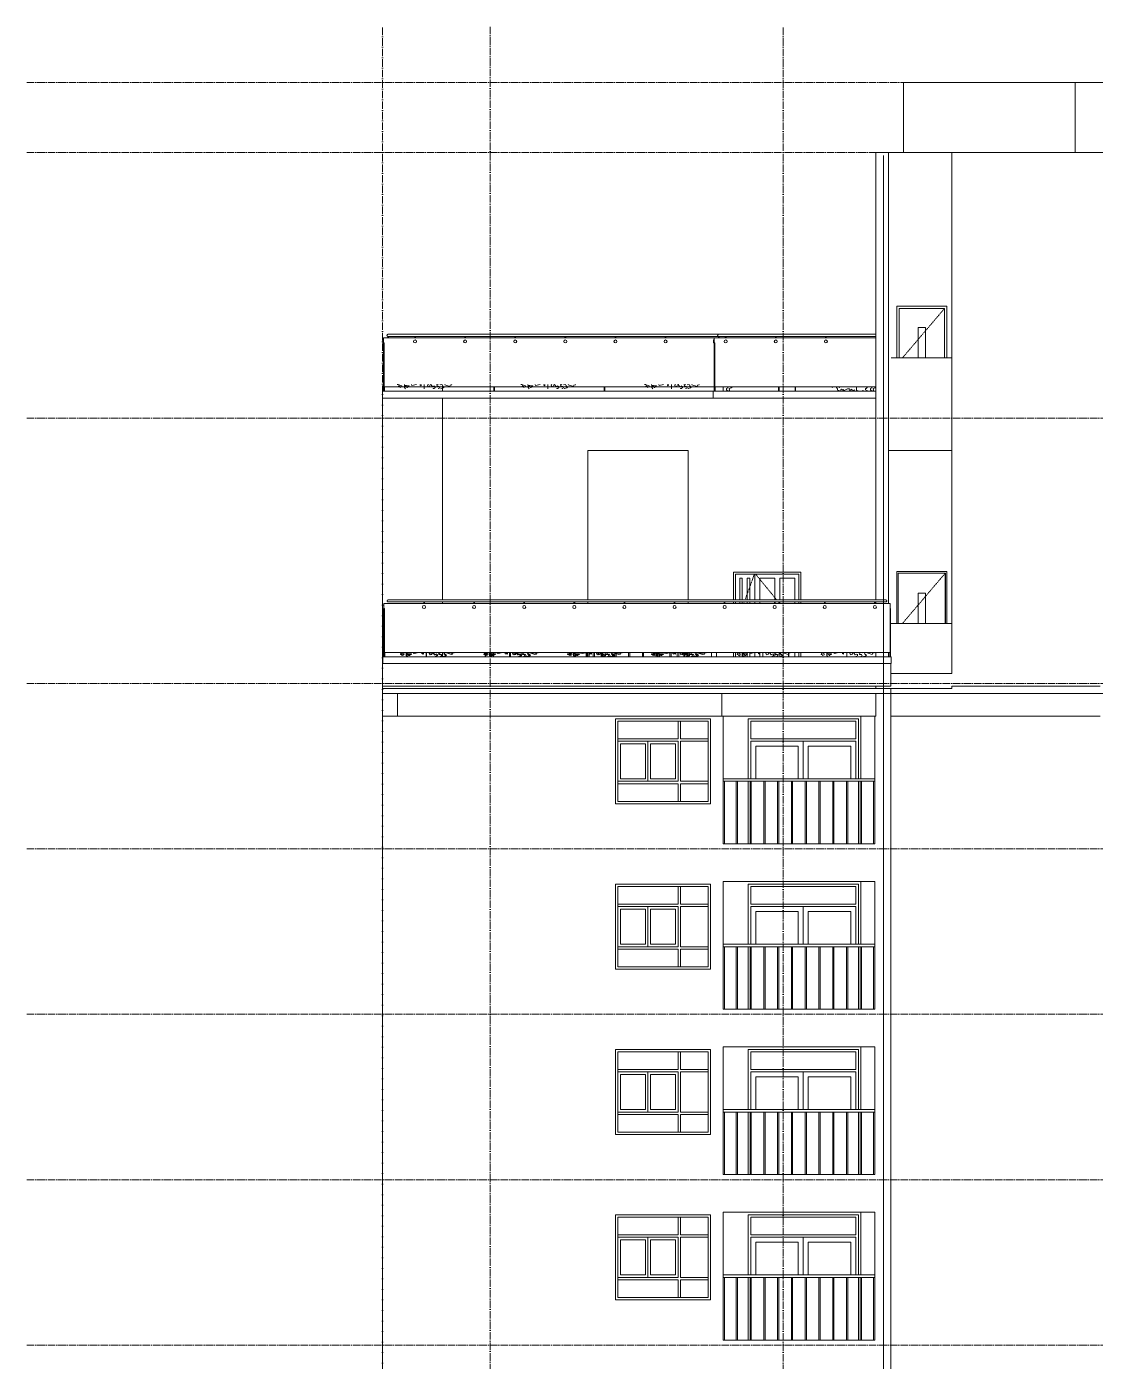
# Model space of a CAD drawing. Header units: millimetres. Extents: x -15601 to 112004, y -15912 to 94410.
# Drawn here: x -15601 to 5729, y 67775 to 94410 of the extents above; entities that cross this region are included whole.
import ezdxf

# ---------------------------------------------------------------- set-up
doc = ezdxf.new("R2010")
doc.units = ezdxf.units.MM
doc.linetypes.add('Dash 1_16_', pattern=[3.175, 1.5875, -1.5875])
doc.linetypes.add('Grid Line', pattern=[4.2, 3, -0.6, 0, -0.6])
for name, color, linetype, lineweight in [('A-DOOR', 31, 'Continuous', 5), ('CUA', 31, 'Continuous', 9), ('G-IMPT', 8, 'Continuous', 5), ('L-SITE', 91, 'Continuous', 5), ('NET CATConcrete', 3, 'Continuous', 5), ('NET THAY 1', 41, 'Continuous', 5), ('NET THAY 2', 55, 'Continuous', 5), ('NET-THAY', 2, 'Continuous', 9), ('TRUC', 225, 'Continuous', 5)]:
    doc.layers.add(name, color=color, linetype=linetype, lineweight=lineweight)

# ---------------------------------------------------------------- blocks, each defined once
blk = doc.blocks.new('CUA VAO CAN HO_0001 - Type 1-1424866-B-B')
at = {"layer": 'A-DOOR'}
for p, q in [((-1369, 82971), (-1369, 83405)), ((-1369, 83405), (-1319, 83405)), ((-1319, 83405), (-1319, 82971)), ((-1219, 82971), (-1219, 83405)), ((-1219, 83405), (-1169, 83405)), ((-1169, 83405), (-1169, 82971)), ((-1069, 82971), (-1069, 83486)), ((-1068, 82971), (-1068, 83486)), ((-968, 82971), (-968, 83405)), ((-968, 83405), (-668, 83405)), ((-668, 83405), (-668, 82971)), ((-568, 82971), (-568, 83405)), ((-568, 83405), (-268, 83405)), ((-268, 83405), (-268, 82971)), ((-1369, 82900), (-1369, 82929)), ((-1319, 82929), (-1319, 82900)), ((-1219, 82900), (-1219, 82929)), ((-1169, 82929), (-1169, 82900)), ((-1069, 82900), (-1069, 82929)), ((-1068, 82900), (-1068, 82929)), ((-968, 82900), (-968, 82929)), ((-568, 82900), (-568, 82929)), ((-268, 82929), (-268, 82900)), ((-1369, 81835), (-1369, 81920)), ((-1319, 81920), (-1319, 81835)), ((-1219, 81835), (-1219, 81920)), ((-1169, 81920), (-1169, 81835)), ((-1069, 81835), (-1069, 81920)), ((-1068, 81835), (-1068, 81920)), ((-968, 81835), (-968, 81920)), ((-668, 81920), (-668, 81835)), ((-568, 81835), (-568, 81920)), ((-268, 81920), (-268, 81835))]:
    blk.add_line(p, q, dxfattribs=at)
at = {"layer": 'CUA', "lineweight": 5}
for p, q in [((-147, 83526), (-1490, 83526)), ((-1490, 82971), (-1490, 83526)), ((-1450, 82971), (-1450, 83486)), ((-1450, 83486), (-187, 83486)), ((-187, 82971), (-187, 83486)), ((-147, 82971), (-147, 83526)), ((-1490, 82900), (-1490, 82929)), ((-1450, 82900), (-1450, 82929)), ((-187, 82900), (-187, 82929)), ((-147, 82900), (-147, 82929)), ((-1490, 81835), (-1490, 81920)), ((-1450, 81835), (-1450, 81920)), ((-187, 81835), (-187, 81920)), ((-147, 81835), (-147, 81920))]:
    blk.add_line(p, q, dxfattribs=at)
at = {"layer": 'CUA', "linetype": 'Dash 1_16_', "lineweight": 5}
for p, q in [((-1075, 83486), (-1263, 82971)), ((-1052, 83486), (-631, 82971)), ((-1278, 82929), (-1289, 82900)), ((-596, 82929), (-573, 82900)), ((-1292, 81920), (-1261, 81835)), ((-564, 81920), (-634, 81835))]:
    blk.add_line(p, q, dxfattribs=at)
blk = doc.blocks.new('CUA 1 CANH MO - 2 - Type 1000-V126-B-B')
at = {"layer": 'A-DOOR'}
for p, q in [((2735, 83505), (1797, 83505)), ((1797, 83505), (1797, 82500)), ((2735, 82500), (2735, 83505)), ((2191, 83105), (2341, 83105)), ((2191, 82500), (2191, 83105)), ((2341, 83105), (2341, 82500))]:
    blk.add_line(p, q, dxfattribs=at)
at = {"layer": 'CUA', "lineweight": 5}
for p, q in [((1766, 83536), (1766, 82500)), ((2766, 83536), (1766, 83536)), ((1796, 83506), (1796, 82500)), ((1796, 83506), (2736, 83506)), ((2736, 82500), (2736, 83506)), ((2766, 83536), (2766, 82500))]:
    blk.add_line(p, q, dxfattribs=at)
at = {"layer": 'CUA', "linetype": 'Dash 1_16_', "lineweight": 5}
blk.add_line((2735, 83505), (1878, 82500), dxfattribs=at)
blk = doc.blocks.new('Railing - NBS_RailInfillPnl_Post-1648199-B-B')
at = {"layer": 'NET THAY 2'}
for p, q in [((-4116, 81920), (-4116, 81835)), ((-4106, 81835), (-4106, 81920))]:
    blk.add_line(p, q, dxfattribs=at)
blk = doc.blocks.new('Railing - NBS_RailInfillPnl_Post-V127-B-B')
at = {"layer": 'NET THAY 2'}
for p, q in [((-8477, 81835), (-8477, 81920)), ((-8451, 81920), (-8451, 81835))]:
    blk.add_line(p, q, dxfattribs=at)
blk = doc.blocks.new('Railing - NBS_RailInfillPnl_Post-V128-B-B')
at = {"layer": 'NET THAY 2'}
for p, q in [((-6441, 81920), (-6451, 81920)), ((-6451, 81920), (-6451, 81835)), ((-6441, 81835), (-6441, 81920))]:
    blk.add_line(p, q, dxfattribs=at)
blk = doc.blocks.new('Railing - NBS_RailInfillPnl_Post-1597031-B-B')
at = {"layer": 'NET THAY 2'}
blk.add_line((-8477, 81920), (-8477, 82800), dxfattribs=at)
blk = doc.blocks.new('Railing - NBS_RailInfillPnl_Post-V129-B-B')
at = {"layer": 'NET THAY 2'}
for p, q in [((-8459, 82800), (-8469, 82800)), ((-8469, 82800), (-8469, 81835)), ((-8459, 81835), (-8459, 82800))]:
    blk.add_line(p, q, dxfattribs=at)
blk = doc.blocks.new('Railing - NBS_RailInfillPnl_Post-V130-B-B')
at = {"layer": 'NET THAY 2'}
for p, q in [((1639, 82800), (1639, 81835)), ((1613, 81835), (1613, 81920))]:
    blk.add_line(p, q, dxfattribs=at)
blk = doc.blocks.new('Railing - Railing-1431326-B-B')
at = {"layer": 'NET THAY 1'}
for p, q in [((-8494, 81835), (1656, 81835)), ((-8494, 81835), (-8494, 81700)), ((1656, 81700), (1656, 81835)), ((1656, 81700), (1651, 81700))]:
    blk.add_line(p, q, dxfattribs=at)
for name, p in [('Railing - NBS_RailInfillPnl_Post-1597031-B-B', (0, 0)), ('Railing - NBS_RailInfillPnl_Post-V129-B-B', (0, 0)), ('Railing - NBS_RailInfillPnl_Post-V130-B-B', (0, 0)), ('Railing - NBS_RailInfillPnl_Post-V127-B-B', (0, 0)), ('Railing - NBS_RailInfillPnl_Post-V128-B-B', (0, 0)), ('Railing - NBS_RailInfillPnl_Post-1648199-B-B', (-2177, 0)), ('Railing - NBS_RailInfillPnl_Post-V128-B-B', (2018, 0)), ('Railing - NBS_RailInfillPnl_Post-1648199-B-B', (0, 0)), ('Railing - NBS_RailInfillPnl_Post-V128-B-B', (4036, 0)), ('Railing - NBS_RailInfillPnl_Post-V128-B-B', (6054, 0))]:
    blk.add_blockref(name, p)
blk = doc.blocks.new('Top Rail Type - Top Rail_Internal_-1431330-B-B')
at = {"layer": 'NET THAY 1'}
for p, q in [((-8475, 82900), (1636, 82900)), ((-8475, 82900), (-8475, 81920)), ((1636, 81920), (1636, 82900)), ((-8475, 81920), (-8469, 81920)), ((-8459, 81920), (-6451, 81920)), ((-6441, 81920), (-4433, 81920)), ((-4423, 81920), (-2415, 81920)), ((-2405, 81920), (-397, 81920)), ((-387, 81920), (1636, 81920))]:
    blk.add_line(p, q, dxfattribs=at)
blk = doc.blocks.new('Handrail Type - Handrail_Internal_-1431342-B-B')
at = {"layer": 'NET THAY 1'}
for p, q in [((1544, 82971), (-8383, 82971)), ((-8383, 82929), (1544, 82929))]:
    blk.add_line(p, q, dxfattribs=at)
for points, knots in [([(-8383, 82971), (-8384, 82971), (-8385, 82971), (-8386, 82971), (-8387, 82971), (-8389, 82970), (-8390, 82970), (-8391, 82970), (-8393, 82969), (-8394, 82968), (-8395, 82968), (-8396, 82967), (-8398, 82965), (-8399, 82964), (-8400, 82963), (-8402, 82961), (-8403, 82958), (-8404, 82955), (-8404, 82952), (-8404, 82950)], [0.5, 0.5, 0.5, 0.5, 0.5208333, 0.5416667, 0.5625, 0.5833333, 0.6041667, 0.625, 0.6458333, 0.6666667, 0.6875, 0.7083333, 0.75, 0.7708333, 0.7916667, 0.8333333, 0.875, 0.9166667, 1, 1, 1, 1]), ([(-8404, 82950), (-8404, 82948), (-8404, 82945), (-8403, 82942), (-8402, 82939), (-8400, 82937), (-8399, 82936), (-8398, 82935), (-8396, 82933), (-8394, 82932), (-8393, 82931), (-8391, 82930), (-8390, 82930), (-8389, 82930), (-8387, 82929), (-8386, 82929), (-8385, 82929), (-8384, 82929), (-8383, 82929)], [0, 0, 0, 0, 0.0833333, 0.125, 0.1666667, 0.2083333, 0.2291667, 0.25, 0.2916667, 0.3333333, 0.3541667, 0.375, 0.3958333, 0.4166667, 0.4375, 0.4583333, 0.4791667, 0.5, 0.5, 0.5, 0.5]), ([(1566, 82950), (1566, 82952), (1565, 82955), (1564, 82958), (1563, 82961), (1562, 82963), (1560, 82964), (1559, 82965), (1558, 82967), (1556, 82968), (1555, 82968), (1554, 82969), (1553, 82970), (1551, 82970), (1550, 82970), (1549, 82971), (1547, 82971), (1546, 82971), (1545, 82971), (1544, 82971)], [-1, -1, -1, -1, -0.9166667, -0.875, -0.8333333, -0.7916667, -0.7708333, -0.75, -0.7083333, -0.6875, -0.6666667, -0.6458333, -0.625, -0.6041667, -0.5833333, -0.5625, -0.5416667, -0.5208333, -0.5, -0.5, -0.5, -0.5]), ([(1544, 82929), (1545, 82929), (1546, 82929), (1547, 82929), (1549, 82929), (1550, 82930), (1551, 82930), (1553, 82930), (1554, 82931), (1555, 82932), (1556, 82932), (1558, 82933), (1559, 82935), (1560, 82936), (1562, 82937), (1563, 82939), (1564, 82942), (1565, 82945), (1566, 82948), (1566, 82950)], [-0.5, -0.5, -0.5, -0.5, -0.4791667, -0.4583333, -0.4375, -0.4166667, -0.3958333, -0.375, -0.3541667, -0.3333333, -0.3125, -0.2916667, -0.25, -0.2291667, -0.2083333, -0.1666667, -0.125, -0.0833333, 0, 0, 0, 0])]:
    blk.add_open_spline(points, degree=3, knots=knots, dxfattribs=at)
blk = doc.blocks.new('ALB-RAILING 32 - ALB-BALUSTER-1365155-B-B')
at = {"layer": 'NET THAY 1'}
for p, q in [((1323, 82935), (1323, 82900)), ((1337, 82900), (1337, 82935))]:
    blk.add_line(p, q, dxfattribs=at)
for start, end in [(360, 180), (180, 0)]:
    blk.add_arc((1330, 82829), 30, start, end, dxfattribs=at)
blk = doc.blocks.new('ALB-RAILING 32 - ALB-BALUSTER-V131-B-B')
at = {"layer": 'NET THAY 1'}
for p, q in [((323, 82935), (323, 82900)), ((337, 82900), (337, 82935))]:
    blk.add_line(p, q, dxfattribs=at)
for start, end in [(360, 180), (180, 0)]:
    blk.add_arc((330, 82829), 30, start, end, dxfattribs=at)
blk = doc.blocks.new('CUA 1 CANH MO - 2 - Type 1000-V134-B-B')
at = {"layer": 'A-DOOR'}
for p, q in [((2191, 87800), (2191, 88405)), ((2191, 88405), (2341, 88405)), ((2341, 88405), (2341, 87800))]:
    blk.add_line(p, q, dxfattribs=at)
at = {"layer": 'CUA', "lineweight": 5}
for p, q in [((2766, 88836), (1766, 88836)), ((1766, 88836), (1766, 87800)), ((1816, 88786), (1816, 87800)), ((1816, 88786), (2716, 88786)), ((2716, 88786), (2716, 87800)), ((2766, 88836), (2766, 87800))]:
    blk.add_line(p, q, dxfattribs=at)
at = {"layer": 'CUA', "linetype": 'Dash 1_16_', "lineweight": 5}
blk.add_line((2716, 88783), (1878, 87800), dxfattribs=at)
blk = doc.blocks.new('Railing - NBS_RailInfillPnl_Post-V135-B-B')
at = {"layer": 'NET THAY 2'}
blk.add_line((-8482, 87220), (-8482, 88100), dxfattribs=at)
blk = doc.blocks.new('Railing - NBS_RailInfillPnl_Post-V136-B-B')
at = {"layer": 'NET THAY 2'}
for p, q in [((-1882, 87135), (-1882, 87220)), ((-1856, 87220), (-1856, 87135))]:
    blk.add_line(p, q, dxfattribs=at)
blk = doc.blocks.new('Railing - Railing-1431824-B-B')
at = {"layer": 'NET THAY 1'}
for p, q in [((-8499, 87135), (-1899, 87135)), ((-8499, 87135), (-8499, 87000)), ((-1899, 87135), (1351, 87135)), ((-1899, 87135), (-1899, 87000)), ((-8499, 87000), (-6149, 87000)), ((1351, 87000), (-1899, 87000))]:
    blk.add_line(p, q, dxfattribs=at)
for name, p in [('Railing - NBS_RailInfillPnl_Post-V135-B-B', (0, 0)), ('Railing - NBS_RailInfillPnl_Post-V129-B-B', (-5, 5300)), ('Railing - NBS_RailInfillPnl_Post-V129-B-B', (6595, 5300)), ('Railing - NBS_RailInfillPnl_Post-V127-B-B', (-5, 5300)), ('Railing - NBS_RailInfillPnl_Post-V128-B-B', (177, 5300)), ('Railing - NBS_RailInfillPnl_Post-V128-B-B', (2377, 5300)), ('Railing - NBS_RailInfillPnl_Post-V136-B-B', (0, 0)), ('Railing - NBS_RailInfillPnl_Post-1648199-B-B', (3522, 5300)), ('Railing - NBS_RailInfillPnl_Post-V128-B-B', (6187, 5300))]:
    blk.add_blockref(name, p)
blk = doc.blocks.new('Top Rail Type - Top Rail_Internal_-1431827-B-B')
at = {"layer": 'NET THAY 1'}
for p, q in [((-8480, 88200), (-1880, 88200)), ((-8480, 88200), (-8480, 87220)), ((-1880, 88200), (1351, 88200)), ((-1880, 88200), (-1880, 87220)), ((-8480, 87220), (-8474, 87220)), ((-8464, 87220), (-6274, 87220)), ((-6264, 87220), (-4074, 87220)), ((-4064, 87220), (-1880, 87220)), ((-1880, 87220), (-1874, 87220)), ((-1864, 87220), (-264, 87220)), ((-254, 87220), (1351, 87220))]:
    blk.add_line(p, q, dxfattribs=at)
blk = doc.blocks.new('Handrail Type - Handrail_Internal_-1431838-B-B')
at = {"layer": 'NET THAY 1'}
for p, q in [((-1788, 88271), (-8388, 88271)), ((-8388, 88229), (-1795, 88229)), ((1351, 88271), (-1788, 88271)), ((-1788, 88229), (1351, 88229))]:
    blk.add_line(p, q, dxfattribs=at)
for points, knots in [([(-8388, 88271), (-8389, 88271), (-8390, 88271), (-8391, 88271), (-8392, 88271), (-8394, 88270), (-8395, 88270), (-8396, 88270), (-8398, 88269), (-8399, 88268), (-8400, 88268), (-8402, 88267), (-8403, 88265), (-8404, 88264), (-8405, 88263), (-8407, 88261), (-8408, 88258), (-8409, 88255), (-8409, 88252), (-8409, 88250)], [0.5, 0.5, 0.5, 0.5, 0.5208333, 0.5416667, 0.5625, 0.5833333, 0.6041667, 0.625, 0.6458333, 0.6666667, 0.6875, 0.7083333, 0.75, 0.7708333, 0.7916667, 0.8333333, 0.875, 0.9166667, 1, 1, 1, 1]), ([(-8409, 88250), (-8409, 88248), (-8409, 88245), (-8408, 88242), (-8407, 88239), (-8405, 88237), (-8404, 88236), (-8403, 88235), (-8401, 88233), (-8399, 88232), (-8398, 88231), (-8396, 88230), (-8395, 88230), (-8394, 88230), (-8392, 88229), (-8391, 88229), (-8390, 88229), (-8389, 88229), (-8388, 88229)], [0, 0, 0, 0, 0.0833333, 0.125, 0.1666667, 0.2083333, 0.2291667, 0.25, 0.2916667, 0.3333333, 0.3541667, 0.375, 0.3958333, 0.4166667, 0.4375, 0.4583333, 0.4791667, 0.5, 0.5, 0.5, 0.5]), ([(-1788, 88271), (-1789, 88271), (-1790, 88271), (-1791, 88271), (-1792, 88271), (-1794, 88270), (-1795, 88270), (-1796, 88270), (-1798, 88269), (-1799, 88268), (-1800, 88268), (-1802, 88267), (-1803, 88265), (-1804, 88264), (-1805, 88263), (-1807, 88261), (-1808, 88258), (-1809, 88255), (-1809, 88252), (-1809, 88250)], [0.5, 0.5, 0.5, 0.5, 0.5208333, 0.5416667, 0.5625, 0.5833333, 0.6041667, 0.625, 0.6458333, 0.6666667, 0.6875, 0.7083333, 0.75, 0.7708333, 0.7916667, 0.8333333, 0.875, 0.9166667, 1, 1, 1, 1]), ([(-1809, 88250), (-1809, 88248), (-1809, 88245), (-1808, 88242), (-1807, 88239), (-1805, 88237), (-1804, 88236), (-1803, 88235), (-1801, 88233), (-1799, 88232), (-1798, 88231), (-1796, 88230), (-1795, 88230), (-1794, 88230), (-1792, 88229), (-1791, 88229), (-1790, 88229), (-1789, 88229), (-1788, 88229)], [0, 0, 0, 0, 0.0833333, 0.125, 0.1666667, 0.2083333, 0.2291667, 0.25, 0.2916667, 0.3333333, 0.3541667, 0.375, 0.3958333, 0.4166667, 0.4375, 0.4583333, 0.4791667, 0.5, 0.5, 0.5, 0.5])]:
    blk.add_open_spline(points, degree=3, knots=knots, dxfattribs=at)
blk = doc.blocks.new('ALB-RAILING 32 - ALB-BALUSTER-V137-B-B')
at = {"layer": 'NET THAY 1'}
for p, q in [((-1656, 88235), (-1656, 88200)), ((-1642, 88200), (-1642, 88235))]:
    blk.add_line(p, q, dxfattribs=at)
for start, end in [(360, 180), (180, 0)]:
    blk.add_arc((-1649, 88129), 30, start, end, dxfattribs=at)
blk = doc.blocks.new('ALB-RAILING 32 - ALB-BALUSTER-V138-B-B')
at = {"layer": 'NET THAY 1'}
for p, q in [((-1795, 88230), (-1795, 88200)), ((-1781, 88200), (-1781, 88229)), ((-1880, 88159), (-1889, 88159)), ((-1889, 88129), (-1889, 88158)), ((-1889, 88100), (-1889, 88129)), ((-1889, 88099), (-1880, 88099))]:
    blk.add_line(p, q, dxfattribs=at)
blk = doc.blocks.new('Railing - 25mm-1425477-B-B')
at = {"layer": 'NET THAY 2'}
for p, q in [((-2487, 81835), (-2487, 81920)), ((-2462, 81835), (-2462, 81920))]:
    blk.add_line(p, q, dxfattribs=at)
blk = doc.blocks.new('Railing - 25mm-V146-B-B')
at = {"layer": 'NET THAY 2'}
blk.add_line((-4137, 81835), (-4137, 81920), dxfattribs=at)
blk = doc.blocks.new('Railing - 25mm-V147-B-B')
at = {"layer": 'NET THAY 2'}
blk.add_line((-4374, 81835), (-4374, 81920), dxfattribs=at)
blk = doc.blocks.new('Railing - Railing-1970606-B-B')
for name, p in [('Railing - 25mm-V147-B-B', (0, 0)), ('Railing - 25mm-V146-B-B', (0, 0)), ('Railing - 25mm-1425477-B-B', (-1375, 0)), ('Railing - 25mm-1425477-B-B', (-1100, 0)), ('Railing - 25mm-1425477-B-B', (-825, 0)), ('Railing - 25mm-1425477-B-B', (-550, 0)), ('Railing - 25mm-1425477-B-B', (-275, 0)), ('Railing - 25mm-1425477-B-B', (0, 0)), ('Railing - 25mm-V146-B-B', (1712.5, 0))]:
    blk.add_blockref(name, p)
blk = doc.blocks.new('ALB-RAILING 32 - ALB-BALUSTER-V149-B-B')
at = {"layer": 'NET THAY 1'}
for p, q in [((-7856, 88235), (-7856, 88200)), ((-7842, 88200), (-7842, 88235))]:
    blk.add_line(p, q, dxfattribs=at)
for start, end in [(0, 180), (180, 0)]:
    blk.add_arc((-7849, 88129), 30, start, end, dxfattribs=at)
blk = doc.blocks.new('ALB-RAILING 32 - ALB-BALUSTER-V150-B-B')
at = {"layer": 'NET THAY 1'}
for p, q in [((-8395, 88230), (-8395, 88200)), ((-8381, 88200), (-8381, 88229)), ((-8480, 88159), (-8489, 88159)), ((-8489, 88129), (-8489, 88158)), ((-8489, 88100), (-8489, 88129)), ((-8489, 88099), (-8480, 88099))]:
    blk.add_line(p, q, dxfattribs=at)
blk = doc.blocks.new('CAY XANH 1 - CAY XANH_dwg-1404436-B-B')
at = {"layer": 'G-IMPT'}
blk.add_line((-3134, 81919), (-3159, 81919), dxfattribs=at)
at = {"layer": 'G-IMPT', "flags": 128}
blk.add_lwpolyline([(-3083, 81902), (-3118, 81915), (-3130, 81884), (-3108, 81884), (-3099, 81859), (-3071, 81872), (-3068, 81893)], close=True, dxfattribs=at)
for points in [[(-2994, 81835), (-3015, 81862), (-3015, 81893), (-3006, 81900), (-2978, 81881), (-2962, 81859), (-2954, 81862), (-2947, 81884), (-2938, 81890), (-2926, 81877), (-2919, 81893), (-3016, 81904), (-3016, 81920)], [(-2873, 81920), (-2866, 81900), (-2776, 81918)], [(-2701, 81920), (-2701, 81903), (-2683, 81890), (-2680, 81912), (-2677, 81920)], [(-2537, 81918), (-2555, 81906), (-2543, 81875), (-2512, 81884), (-2500, 81915), (-2487, 81920)], [(-2484, 81920), (-2472, 81900), (-2450, 81875), (-2415, 81891)], [(-2415, 81845), (-2422, 81838), (-2438, 81840), (-2438, 81835)], [(-2405, 81885), (-2400, 81875), (-2400, 81859), (-2405, 81854)], [(-2369, 81920), (-2360, 81884), (-2323, 81881), (-2310, 81853), (-2335, 81838), (-2335, 81835)], [(-2341, 81920), (-2348, 81915), (-2366, 81920)], [(-2269, 81920), (-2298, 81912), (-2298, 81920)], [(-2284, 81835), (-2286, 81840), (-2242, 81850), (-2224, 81868), (-2254, 81890), (-2264, 81920)], [(-2209, 81920), (-2211, 81915), (-2110, 81881), (-2101, 81909), (-2069, 81915), (-2076, 81920)]]:
    blk.add_lwpolyline(points, dxfattribs=at)
blk = doc.blocks.new('CAY XANH 1 - CAY XANH_dwg-1404435-B-B')
at = {"layer": 'G-IMPT'}
for p, q in [((-2618, 81920), (-2618, 81916)), ((-2618, 81916), (-2618, 81920))]:
    blk.add_line(p, q, dxfattribs=at)
at = {"layer": 'G-IMPT', "flags": 128}
for points in [[(-2618, 81835), (-2618, 81859), (-2618, 81890), (-2618, 81896), (-2618, 81877), (-2618, 81856), (-2618, 81859), (-2618, 81881), (-2618, 81887), (-2618, 81874), (-2618, 81890), (-2618, 81900), (-2618, 81920)], [(-2618, 81920), (-2618, 81896), (-2618, 81915), (-2618, 81920)], [(-2618, 81920), (-2618, 81900), (-2618, 81887), (-2618, 81909), (-2618, 81920)], [(-2618, 81920), (-2618, 81915), (-2618, 81903), (-2618, 81872), (-2618, 81881), (-2618, 81912), (-2618, 81918), (-2618, 81896), (-2618, 81872), (-2618, 81890), (-2618, 81872), (-2618, 81856), (-2618, 81835)], [(-2618, 81920), (-2618, 81912), (-2618, 81878), (-2618, 81906), (-2618, 81912), (-2618, 81920)], [(-2618, 81920), (-2618, 81912), (-2618, 81918), (-2618, 81881), (-2618, 81878), (-2618, 81850), (-2618, 81835)], [(-2618, 81835), (-2618, 81837), (-2618, 81847), (-2618, 81865), (-2618, 81887), (-2618, 81918), (-2618, 81909), (-2618, 81920)], [(-2618, 81899), (-2618, 81912), (-2618, 81881)], [(-2618, 81881), (-2618, 81856), (-2618, 81868), (-2618, 81890), (-2618, 81899)], [(-2618, 81835), (-2618, 81837), (-2618, 81835)]]:
    blk.add_lwpolyline(points, dxfattribs=at)
blk = doc.blocks.new('CAY XANH 1 - CAY XANH 1-1405520-B-B')
for name in ['CAY XANH 1 - CAY XANH_dwg-1404436-B-B', 'CAY XANH 1 - CAY XANH_dwg-1404435-B-B']:
    blk.add_blockref(name, (0, 0))
blk = doc.blocks.new('CAY XANH 1 - CAY XANH_dwg-V156-B-B')
at = {"layer": 'G-IMPT'}
blk.add_line((-1699, 87138), (-1698, 87135), dxfattribs=at)
at = {"layer": 'G-IMPT', "flags": 128}
for points in [[(-1697, 87220), (-1697, 87209), (-1699, 87207)], [(-1615, 87220), (-1607, 87203), (-1632, 87188), (-1632, 87160), (-1620, 87147), (-1595, 87135)], [(-1587, 87135), (-1573, 87157), (-1582, 87190), (-1539, 87200), (-1521, 87218)]]:
    blk.add_lwpolyline(points, dxfattribs=at)
blk = doc.blocks.new('CAY XANH 1 - CAY XANH 1-V157-B-B')
blk.add_blockref('CAY XANH 1 - CAY XANH_dwg-V156-B-B', (0, 0))
blk = doc.blocks.new('CAY XANH 1 - CAY XANH_dwg-V158-B-B')
at = {"layer": 'G-IMPT', "flags": 128}
for points in [[(475, 87220), (479, 87209), (504, 87220)], [(613, 87135), (613, 87150), (588, 87150), (585, 87166), (585, 87184), (563, 87212), (563, 87220)], [(608, 87220), (616, 87209), (625, 87212), (627, 87220)], [(699, 87172), (665, 87175), (647, 87162), (647, 87150), (653, 87138), (653, 87135)], [(690, 87135), (690, 87159), (709, 87162), (699, 87172)], [(822, 87135), (830, 87172), (821, 87185), (780, 87181), (691, 87135)], [(926, 87135), (923, 87160), (895, 87147), (867, 87163), (867, 87175), (846, 87160), (848, 87135)], [(995, 87135), (988, 87153), (970, 87135)], [(1105, 87135), (1088, 87150), (1064, 87135)], [(1178, 87220), (1178, 87209), (1156, 87188), (1140, 87190), (1140, 87163), (1172, 87147), (1177, 87135)], [(1260, 87220), (1268, 87203), (1243, 87188), (1243, 87160), (1255, 87147), (1280, 87135)], [(1288, 87135), (1302, 87157), (1293, 87190), (1336, 87200), (1351, 87215)]]:
    blk.add_lwpolyline(points, dxfattribs=at)
blk = doc.blocks.new('CAY XANH 1 - CAY XANH_dwg-V152-B-B')
at = {"layer": 'G-IMPT'}
blk.add_line((6412, 81785), (6412, 81797), dxfattribs=at)
at = {"layer": 'G-IMPT', "flags": 128}
for points in [[(6412, 81797), (6412, 81813), (6412, 81831), (6412, 81859), (6412, 81870)], [(6412, 81870), (6412, 81856), (6412, 81859), (6412, 81870)], [(6412, 81870), (6412, 81856), (6412, 81835), (6412, 81837), (6412, 81810), (6412, 81794), (6412, 81785)], [(6412, 81870), (6412, 81856), (6412, 81868)], [(6412, 81870), (6412, 81850), (6412, 81835), (6412, 81807), (6412, 81794), (6412, 81785)], [(6412, 81785), (6412, 81804), (6412, 81837), (6412, 81847), (6412, 81865), (6412, 81870)], [(6412, 81785), (6412, 81819), (6412, 81832), (6412, 81828), (6412, 81785)], [(6412, 81819), (6412, 81822), (6412, 81809), (6412, 81797), (6412, 81785)], [(6412, 81785), (6412, 81807), (6412, 81794), (6412, 81810), (6412, 81822), (6412, 81807), (6412, 81785)], [(6412, 81785), (6412, 81806), (6412, 81809), (6412, 81819)], [(6412, 81785), (6412, 81801), (6412, 81785)], [(6412, 81785), (6412, 81797), (6412, 81785)]]:
    blk.add_lwpolyline(points, dxfattribs=at)
blk = doc.blocks.new('CAY XANH 1 - CAY XANH 1-V159-B-B')
for name, p in [('CAY XANH 1 - CAY XANH_dwg-V158-B-B', (0, 0)), ('CAY XANH 1 - CAY XANH_dwg-V152-B-B', (-5452, 5350))]:
    blk.add_blockref(name, p)
blk = doc.blocks.new('CAY XANH 1 - CAY XANH_dwg-V160-B-B')
at = {"layer": 'G-IMPT'}
blk.add_line((-4807, 81919), (-4832, 81919), dxfattribs=at)
at = {"layer": 'G-IMPT', "flags": 128}
blk.add_lwpolyline([(-4757, 81902), (-4791, 81915), (-4803, 81884), (-4782, 81884), (-4773, 81859), (-4745, 81872), (-4741, 81893)], close=True, dxfattribs=at)
for points in [[(-4668, 81835), (-4689, 81862), (-4689, 81893), (-4679, 81900), (-4652, 81881), (-4636, 81859), (-4627, 81862), (-4620, 81884), (-4611, 81890), (-4599, 81877), (-4593, 81893), (-4689, 81904), (-4689, 81920)], [(-4546, 81920), (-4540, 81900), (-4449, 81918)], [(-4375, 81920), (-4375, 81903), (-4356, 81890), (-4353, 81912), (-4350, 81920)], [(-4210, 81918), (-4229, 81906), (-4217, 81875), (-4186, 81884), (-4173, 81915), (-4160, 81920)], [(-4157, 81920), (-4145, 81900), (-4123, 81875), (-4083, 81893), (-4074, 81875), (-4074, 81859), (-4096, 81838), (-4111, 81840), (-4111, 81835)], [(-4043, 81920), (-4033, 81884), (-3996, 81881), (-3984, 81853), (-4009, 81838), (-4009, 81835)], [(-4014, 81920), (-4021, 81915), (-4039, 81920)], [(-3942, 81920), (-3972, 81912), (-3971, 81920)], [(-3957, 81835), (-3959, 81840), (-3916, 81850), (-3897, 81868), (-3928, 81890), (-3937, 81920)], [(-3883, 81920), (-3885, 81915), (-3783, 81881), (-3774, 81909), (-3743, 81915), (-3749, 81920)]]:
    blk.add_lwpolyline(points, dxfattribs=at)
blk = doc.blocks.new('CAY XANH 1 - CAY XANH 1-V161-B-B')
for name, p in [('CAY XANH 1 - CAY XANH_dwg-V160-B-B', (0, 0)), ('CAY XANH 1 - CAY XANH_dwg-1404435-B-B', (-1673, 0))]:
    blk.add_blockref(name, p)
blk = doc.blocks.new('CAY XANH 1 - CAY XANH_dwg-V162-B-B')
at = {"layer": 'G-IMPT'}
for p, q in [((-6481, 81919), (-6506, 81919)), ((-6430, 81902), (-6441, 81906))]:
    blk.add_line(p, q, dxfattribs=at)
at = {"layer": 'G-IMPT', "flags": 128}
for points in [[(-6451, 81910), (-6464, 81915), (-6477, 81884), (-6455, 81884), (-6451, 81874)], [(-6441, 81861), (-6418, 81872), (-6415, 81893), (-6430, 81902)], [(-6341, 81835), (-6362, 81862), (-6362, 81893), (-6352, 81900), (-6325, 81881), (-6309, 81859), (-6300, 81862), (-6294, 81884), (-6284, 81890), (-6272, 81877), (-6266, 81893), (-6362, 81904), (-6362, 81920)], [(-6220, 81920), (-6213, 81900), (-6122, 81918)], [(-6048, 81920), (-6048, 81903), (-6029, 81890), (-6026, 81912), (-6023, 81920)], [(-5884, 81918), (-5902, 81906), (-5890, 81875), (-5859, 81884), (-5846, 81915), (-5834, 81920)], [(-5830, 81920), (-5819, 81900), (-5797, 81875), (-5756, 81893), (-5747, 81875), (-5747, 81859), (-5769, 81838), (-5784, 81840), (-5784, 81835)], [(-5716, 81920), (-5707, 81884), (-5670, 81881), (-5657, 81853), (-5682, 81838), (-5682, 81835)], [(-5687, 81920), (-5695, 81915), (-5712, 81920)], [(-5615, 81920), (-5645, 81912), (-5644, 81920)], [(-5631, 81835), (-5632, 81840), (-5589, 81850), (-5571, 81868), (-5601, 81890), (-5610, 81920)], [(-5556, 81920), (-5558, 81915), (-5457, 81881), (-5447, 81909), (-5416, 81915), (-5423, 81920)]]:
    blk.add_lwpolyline(points, dxfattribs=at)
blk = doc.blocks.new('CAY XANH 1 - CAY XANH 1-V163-B-B')
for name, p in [('CAY XANH 1 - CAY XANH_dwg-V162-B-B', (0, 0)), ('CAY XANH 1 - CAY XANH_dwg-1404435-B-B', (-3347, 0))]:
    blk.add_blockref(name, p)
blk = doc.blocks.new('CAY XANH 1 - CAY XANH_dwg-V164-B-B')
at = {"layer": 'G-IMPT'}
blk.add_line((-8146, 81919), (-8171, 81919), dxfattribs=at)
at = {"layer": 'G-IMPT', "flags": 128}
blk.add_lwpolyline([(-8095, 81902), (-8130, 81915), (-8142, 81884), (-8120, 81884), (-8111, 81859), (-8083, 81872), (-8080, 81893)], close=True, dxfattribs=at)
for points in [[(-8006, 81835), (-8027, 81862), (-8027, 81893), (-8018, 81900), (-7990, 81881), (-7974, 81859), (-7966, 81862), (-7959, 81884), (-7950, 81890), (-7938, 81877), (-7931, 81893), (-8028, 81904), (-8028, 81920)], [(-7885, 81920), (-7878, 81900), (-7788, 81918), (-7787, 81918)], [(-7713, 81920), (-7713, 81903), (-7695, 81890), (-7692, 81912), (-7689, 81920)], [(-7549, 81918), (-7567, 81906), (-7555, 81875), (-7524, 81884), (-7512, 81915), (-7499, 81920)], [(-7496, 81920), (-7484, 81900), (-7462, 81875), (-7422, 81893), (-7412, 81875), (-7412, 81859), (-7434, 81838), (-7450, 81840), (-7450, 81835)], [(-7381, 81920), (-7372, 81884), (-7335, 81881), (-7322, 81853), (-7347, 81838), (-7347, 81835)], [(-7353, 81920), (-7360, 81915), (-7378, 81920)], [(-7281, 81920), (-7310, 81912), (-7310, 81920)], [(-7296, 81835), (-7298, 81840), (-7254, 81850), (-7236, 81868), (-7266, 81890), (-7276, 81920)], [(-7221, 81920), (-7223, 81915), (-7122, 81881), (-7113, 81909), (-7081, 81915), (-7088, 81920)]]:
    blk.add_lwpolyline(points, dxfattribs=at)
blk = doc.blocks.new('CAY XANH 1 - CAY XANH 1-V165-B-B')
for name, p in [('CAY XANH 1 - CAY XANH_dwg-V164-B-B', (0, 0)), ('CAY XANH 1 - CAY XANH_dwg-1404435-B-B', (-5012, 0))]:
    blk.add_blockref(name, p)
blk = doc.blocks.new('CAY XANH 1 - CAY XANH_dwg-V166-B-B')
at = {"layer": 'G-IMPT'}
for p, q in [((-6457, 81919), (-6482, 81919)), ((-6451, 81887), (-6453, 81884)), ((-6406, 81902), (-6441, 81915))]:
    blk.add_line(p, q, dxfattribs=at)
at = {"layer": 'G-IMPT', "flags": 128}
for points in [[(-6441, 81884), (-6431, 81884), (-6422, 81859), (-6394, 81872), (-6391, 81893), (-6406, 81902)], [(-6317, 81835), (-6338, 81862), (-6338, 81893), (-6329, 81900), (-6301, 81881), (-6285, 81859), (-6277, 81862), (-6270, 81884), (-6261, 81890), (-6249, 81877), (-6242, 81893), (-6339, 81904), (-6339, 81920)], [(-6196, 81920), (-6189, 81900), (-6099, 81918)], [(-6024, 81920), (-6024, 81903), (-6006, 81890), (-6003, 81912), (-6000, 81920)], [(-5860, 81918), (-5878, 81906), (-5866, 81875), (-5835, 81884), (-5823, 81915), (-5810, 81920)], [(-5807, 81920), (-5795, 81900), (-5773, 81875), (-5733, 81893), (-5723, 81875), (-5723, 81859), (-5745, 81838), (-5761, 81840), (-5761, 81835)], [(-5692, 81920), (-5683, 81884), (-5646, 81881), (-5633, 81853), (-5658, 81838), (-5658, 81835)], [(-5664, 81920), (-5671, 81915), (-5689, 81920)], [(-5592, 81920), (-5621, 81912), (-5621, 81920)], [(-5607, 81835), (-5609, 81840), (-5565, 81850), (-5547, 81868), (-5577, 81890), (-5587, 81920)], [(-5532, 81920), (-5534, 81915), (-5433, 81881), (-5424, 81909), (-5392, 81915), (-5399, 81920)]]:
    blk.add_lwpolyline(points, dxfattribs=at)
blk = doc.blocks.new('CAY XANH 1 - CAY XANH 1-V167-B-B')
for name, p in [('CAY XANH 1 - CAY XANH_dwg-V166-B-B', (0, 0)), ('CAY XANH 1 - CAY XANH_dwg-1404435-B-B', (-3323, 0))]:
    blk.add_blockref(name, p)
blk = doc.blocks.new('CAY XANH 1 - CAY XANH_dwg-V168-B-B')
at = {"layer": 'G-IMPT'}
blk.add_line((-4780, 81919), (-4805, 81919), dxfattribs=at)
at = {"layer": 'G-IMPT', "flags": 128}
blk.add_lwpolyline([(-4729, 81902), (-4764, 81915), (-4776, 81884), (-4754, 81884), (-4745, 81859), (-4717, 81872), (-4714, 81893)], close=True, dxfattribs=at)
for points in [[(-4640, 81835), (-4661, 81862), (-4661, 81893), (-4652, 81900), (-4624, 81881), (-4608, 81859), (-4600, 81862), (-4593, 81884), (-4584, 81890), (-4572, 81877), (-4565, 81893), (-4662, 81904), (-4662, 81920)], [(-4519, 81920), (-4512, 81900), (-4433, 81916)], [(-4347, 81920), (-4347, 81903), (-4329, 81890), (-4326, 81912), (-4323, 81920)], [(-4183, 81918), (-4201, 81906), (-4189, 81875), (-4158, 81884), (-4146, 81915), (-4133, 81920)], [(-4130, 81920), (-4118, 81900), (-4096, 81875), (-4056, 81893), (-4046, 81875), (-4046, 81859), (-4068, 81838), (-4084, 81840), (-4084, 81835)], [(-4015, 81920), (-4006, 81884), (-3969, 81881), (-3956, 81853), (-3981, 81838), (-3981, 81835)], [(-3987, 81920), (-3994, 81915), (-4012, 81920)], [(-3915, 81920), (-3944, 81912), (-3944, 81920)], [(-3930, 81835), (-3932, 81840), (-3888, 81850), (-3870, 81868), (-3900, 81890), (-3910, 81920)], [(-3855, 81920), (-3857, 81915), (-3756, 81881), (-3747, 81909), (-3715, 81915), (-3722, 81920)]]:
    blk.add_lwpolyline(points, dxfattribs=at)
blk = doc.blocks.new('CAY XANH 1 - CAY XANH 1-V169-B-B')
for name, p in [('CAY XANH 1 - CAY XANH_dwg-V168-B-B', (0, 0)), ('CAY XANH 1 - CAY XANH_dwg-1404435-B-B', (-1646, 0))]:
    blk.add_blockref(name, p)
blk = doc.blocks.new('CAY XANH 1 - CAY XANH_dwg-V170-B-B')
at = {"layer": 'G-IMPT'}
blk.add_line((-3103, 81919), (-3128, 81919), dxfattribs=at)
at = {"layer": 'G-IMPT', "flags": 128}
blk.add_lwpolyline([(-3052, 81902), (-3087, 81915), (-3099, 81884), (-3077, 81884), (-3068, 81859), (-3040, 81872), (-3037, 81893)], close=True, dxfattribs=at)
for points in [[(-2963, 81835), (-2984, 81862), (-2984, 81893), (-2975, 81900), (-2947, 81881), (-2931, 81859), (-2923, 81862), (-2916, 81884), (-2907, 81890), (-2895, 81877), (-2888, 81893), (-2985, 81904), (-2985, 81920)], [(-2842, 81920), (-2835, 81900), (-2745, 81918)], [(-2670, 81920), (-2670, 81903), (-2652, 81890), (-2649, 81912), (-2646, 81920)], [(-2506, 81918), (-2524, 81906), (-2512, 81875), (-2481, 81884), (-2469, 81915), (-2456, 81920)], [(-2453, 81920), (-2441, 81900), (-2419, 81875), (-2415, 81876)], [(-2405, 81881), (-2379, 81893), (-2369, 81875), (-2369, 81859), (-2391, 81838), (-2405, 81840)], [(-2338, 81920), (-2329, 81884), (-2292, 81881), (-2279, 81853), (-2304, 81838), (-2304, 81835)], [(-2310, 81920), (-2317, 81915), (-2335, 81920)], [(-2238, 81920), (-2267, 81912), (-2267, 81920)], [(-2253, 81835), (-2255, 81840), (-2211, 81850), (-2193, 81868), (-2223, 81890), (-2233, 81920)], [(-2178, 81920), (-2180, 81915), (-2079, 81881), (-2070, 81909), (-2038, 81915), (-2045, 81920)]]:
    blk.add_lwpolyline(points, dxfattribs=at)
blk = doc.blocks.new('CAY XANH 1 - CAY XANH 1-V171-B-B')
for name, p in [('CAY XANH 1 - CAY XANH_dwg-V170-B-B', (0, 0)), ('CAY XANH 1 - CAY XANH_dwg-1404435-B-B', (31, 0))]:
    blk.add_blockref(name, p)
blk = doc.blocks.new('CAY XANH 1 - CAY XANH_dwg-V172-B-B')
at = {"layer": 'G-IMPT'}
blk.add_line((-1426, 81919), (-1451, 81919), dxfattribs=at)
at = {"layer": 'G-IMPT', "flags": 128}
blk.add_lwpolyline([(-1375, 81902), (-1410, 81915), (-1422, 81884), (-1400, 81884), (-1391, 81859), (-1363, 81872), (-1360, 81893)], close=True, dxfattribs=at)
for points in [[(-1286, 81835), (-1307, 81862), (-1307, 81893), (-1298, 81900), (-1270, 81881), (-1254, 81859), (-1246, 81862), (-1239, 81884), (-1230, 81890), (-1218, 81877), (-1211, 81893), (-1308, 81904), (-1308, 81920)], [(-1165, 81920), (-1158, 81900), (-1068, 81918)], [(-993, 81920), (-993, 81903), (-975, 81890), (-972, 81912), (-969, 81920)], [(-829, 81918), (-847, 81906), (-835, 81875), (-804, 81884), (-792, 81915), (-779, 81920)], [(-776, 81920), (-764, 81900), (-742, 81875), (-702, 81893), (-692, 81875), (-692, 81859), (-714, 81838), (-730, 81840), (-730, 81835)], [(-661, 81920), (-652, 81884), (-615, 81881), (-602, 81853), (-627, 81838), (-627, 81835)], [(-633, 81920), (-640, 81915), (-658, 81920)], [(-561, 81920), (-590, 81912), (-590, 81920)], [(-576, 81835), (-578, 81840), (-534, 81850), (-516, 81868), (-546, 81890), (-556, 81920)], [(-501, 81920), (-503, 81915), (-402, 81881), (-397, 81894)], [(-387, 81910), (-361, 81915), (-368, 81920)]]:
    blk.add_lwpolyline(points, dxfattribs=at)
blk = doc.blocks.new('CAY XANH 1 - CAY XANH 1-V173-B-B')
for name, p in [('CAY XANH 1 - CAY XANH_dwg-V172-B-B', (0, 0)), ('CAY XANH 1 - CAY XANH_dwg-1404435-B-B', (1708, 0))]:
    blk.add_blockref(name, p)
blk = doc.blocks.new('Railing - Railing-1970596-B-B')
at = {"layer": 'NET THAY 1'}
blk.add_line((1651, 82500), (2866, 82500), dxfattribs=at)
blk = doc.blocks.new('Railing - Railing-1970597-B-B')
at = {"layer": 'NET THAY 1'}
blk.add_line((1651, 87800), (2866, 87800), dxfattribs=at)
blk = doc.blocks.new('CUA LO GIA _LUA_ - CUA LO GIA _LUA_-1834142-B-B')
at = {"layer": 'CUA'}
for p, q in [((-1199, 20000), (-1199, 21200)), ((1001, 21200), (1001, 20000)), ((951, 20800), (-1149, 20800)), ((-1149, 20750), (951, 20750)), ((-1149, 20750), (-1149, 20000)), ((-1049, 20650), (-1049, 20000)), ((-1049, 20650), (-199, 20650)), ((-199, 20000), (-199, 20650)), ((-99, 20000), (-99, 20750)), ((951, 20750), (-99, 20750)), ((1, 20650), (851, 20650)), ((1, 20650), (1, 20000)), ((851, 20000), (851, 20650)), ((951, 20750), (951, 20000)), ((951, 20000), (951, 20750))]:
    blk.add_line(p, q, dxfattribs=at)
for points in [[(-1199, 21200), (1001, 21200)], [(951, 20800), (951, 21150), (-1149, 21150), (-1149, 20800)]]:
    blk.add_lwpolyline(points, dxfattribs=at)
blk = doc.blocks.new('Railing - 25mm-V205-B-B')
at = {"layer": 'NET THAY 2'}
for p, q in [((1038, 19950), (1038, 18700)), ((1063, 18700), (1063, 19950))]:
    blk.add_line(p, q, dxfattribs=at)
blk = doc.blocks.new('Railing - 25mm-V206-B-B')
at = {"layer": 'NET THAY 2'}
blk.add_line((1301, 19950), (1301, 18700), dxfattribs=at)
blk = doc.blocks.new('Railing - 25mm-V207-B-B')
at = {"layer": 'NET THAY 2'}
blk.add_line((-1674, 18700), (-1674, 19950), dxfattribs=at)
blk = doc.blocks.new('Railing - Railing-1838176-B-B')
for name, p in [('Railing - 25mm-V207-B-B', (0, 3300)), ('Railing - 25mm-V205-B-B', (-2475, 3300)), ('Railing - 25mm-V205-B-B', (-2200, 3300)), ('Railing - 25mm-V205-B-B', (-1925, 3300)), ('Railing - 25mm-V205-B-B', (-1650, 3300)), ('Railing - 25mm-V205-B-B', (-1375, 3300)), ('Railing - 25mm-V205-B-B', (-1100, 3300)), ('Railing - 25mm-V205-B-B', (-825, 3300)), ('Railing - 25mm-V205-B-B', (-550, 3300)), ('Railing - 25mm-V205-B-B', (-275, 3300)), ('Railing - 25mm-V205-B-B', (0, 3300)), ('Railing - 25mm-V206-B-B', (0, 3300))]:
    blk.add_blockref(name, p)
blk = doc.blocks.new('Top Rail Type - Top Rail_Internal_-1838177-B-B')
at = {"layer": 'NET THAY 1'}
for p, q in [((1326, 22950), (-1699, 22950)), ((1326, 22900), (-1699, 22900))]:
    blk.add_line(p, q, dxfattribs=at)
blk = doc.blocks.new('X-PHONG NGU 2 - X-PHONG NGU 2_Recovery_ 4-1759963-B-B')
at = {"layer": 'CUA'}
for p, q in [((-1949, 21200), (-3849, 21200)), ((-3849, 21200), (-3849, 19500)), ((-3799, 19550), (-3799, 21150)), ((-3799, 21150), (-1999, 21150)), ((-2549, 21150), (-2599, 21150)), ((-2599, 21150), (-2599, 20800)), ((-2549, 20800), (-2549, 21150)), ((-1999, 21150), (-1999, 19550)), ((-1949, 19500), (-1949, 21200)), ((-2599, 20800), (-3799, 20800)), ((-3799, 20800), (-3799, 20750)), ((-1999, 20800), (-2549, 20800)), ((-1999, 20750), (-1999, 20800)), ((-3799, 20750), (-2599, 20750)), ((-3749, 20000), (-3749, 20700)), ((-3749, 20700), (-3249, 20700)), ((-3249, 20700), (-3249, 20000)), ((-3199, 20750), (-3199, 19950)), ((-2599, 20750), (-3199, 20750)), ((-3149, 20700), (-2649, 20700)), ((-3149, 20000), (-3149, 20700)), ((-2649, 20700), (-2649, 20000)), ((-2599, 19950), (-2599, 20750)), ((-2599, 20750), (-2599, 19950)), ((-2549, 19950), (-2549, 20750)), ((-2549, 20750), (-1999, 20750)), ((-3249, 20000), (-3749, 20000)), ((-2649, 20000), (-3149, 20000)), ((-2599, 19950), (-3799, 19950)), ((-3799, 19950), (-3799, 19900)), ((-3799, 19900), (-2599, 19900)), ((-3199, 19950), (-2599, 19950)), ((-2599, 19900), (-2599, 19550)), ((-1999, 19950), (-2549, 19950)), ((-2549, 19550), (-2549, 19900)), ((-2549, 19900), (-1999, 19900)), ((-1999, 19900), (-1999, 19950)), ((-3849, 19500), (-1949, 19500)), ((-1999, 19550), (-3799, 19550)), ((-2599, 19550), (-2549, 19550))]:
    blk.add_line(p, q, dxfattribs=at)
blk = doc.blocks.new('A$C30F77EE8')
at = {"layer": 'NET-THAY'}
for p, q in [((2500, 2600), (4400, 2600)), ((4400, 2600), (4400, 900)), ((4650, 2650), (4650, 100)), ((5150, 1400), (5150, 2600)), ((5150, 2600), (7350, 2600)), ((7350, 2600), (7350, 1400)), ((7400, 2650), (7400, 1400)), ((5150, 100), (5150, 1350)), ((7350, 1350), (7350, 100)), ((4400, 900), (2500, 900)), ((7675, 100), (4650, 100))]:
    blk.add_line(p, q, dxfattribs=at)
blk.add_lwpolyline([(7675, 100), (7675, 2650), (4650, 2650)], dxfattribs=at)
at = {"layer": 'CUA'}
for name in ['X-PHONG NGU 2 - X-PHONG NGU 2_Recovery_ 4-1759963-B-B', 'CUA LO GIA _LUA_ - CUA LO GIA _LUA_-1834142-B-B']:
    blk.add_blockref(name, (6349, -18600), dxfattribs=at)
at = {"layer": 'NET THAY 1'}
for name, p in [('Top Rail Type - Top Rail_Internal_-1838177-B-B', (6349, -21550)), ('Railing - Railing-1838176-B-B', (6349, -21900))]:
    blk.add_blockref(name, p, dxfattribs=at)

msp = doc.modelspace()

# ---------------------------------------------------------------- linework, layer by layer
at = {"layer": 'NET CATConcrete'}
for p, q in [((1350.5, 86400), (1350.5, 85950)), ((-8199.5, 81100), (-8499.5, 81100)), ((-8499.5, 81100), (-8499.5, 80650)), ((-8199.5, 80650), (-8199.5, 81100)), ((-1724.5, 81100), (-8199.5, 81100)), ((-8199.5, 81100), (-8199.5, 80650)), ((-1724.5, 80650), (-1724.5, 81100)), ((1350.5, 81100), (-1724.5, 81100)), ((1350.5, 81100), (1350.5, 80650)), ((5728.8, 81100), (1650.5, 81100)), ((-8199.5, 80650), (-8499.5, 80650)), ((-1724.5, 80650), (-8199.5, 80650)), ((1350.5, 80650), (-1724.5, 80650)), ((5728.8, 80650), (1650.5, 80650)), ((5825.5, 80650), (5728.8, 80650))]:
    msp.add_line(p, q, dxfattribs=at)
at = {"layer": 'NET-THAY'}
for p, q in [((22750.5, 93300), (1901.4, 93300)), ((1901.4, 91900), (1901.4, 93300)), ((5325.4, 91900), (5325.4, 93300)), ((1350.5, 91900), (22750.5, 91900)), ((1350.5, 82971.2), (1350.5, 91900)), ((1600.5, 91900), (1600.5, 82900)), ((2865.6, 91900), (2865.6, 81500)), ((1765.6, 87800), (1765.6, 88836)), ((1765.6, 88836), (2765.6, 88836)), ((2765.6, 88836), (2765.6, 87800)), ((-7299.5, 87135), (-7299.5, 87220)), ((-1699.5, 87135), (-1699.5, 87220)), ((-8499.5, 86550), (-8499.5, 87000)), ((-8499.5, 18600), (-8499.5, 87000)), ((-7299.5, 87000), (-7299.5, 82971.2)), ((1350.5, 87000), (-6149.5, 87000)), ((-8499.5, 86350), (-8499.5, 86500)), ((-2399.5, 85950), (-4399.5, 85950)), ((-4399.5, 82970.5), (-4399.5, 85950)), ((-2399.5, 82971.1), (-2399.5, 85950)), ((2865.6, 85950), (1600.5, 85950)), ((1765.6, 82500), (1765.6, 83536)), ((1765.6, 83536), (2765.6, 83536)), ((2765.6, 83536), (2765.6, 82500)), ((-7299.5, 82928.8), (-7299.5, 82900)), ((-4399.5, 82900), (-4399.5, 82929.5)), ((-2399.5, 82900), (-2399.5, 82928.9)), ((1350.5, 82900), (1350.5, 82928.8)), ((-7299.5, 81920), (-7299.5, 81835)), ((-4399.5, 81835), (-4399.5, 81920)), ((-2399.5, 81835), (-2399.5, 81920)), ((-1934.4, 81835), (-1934.4, 81920)), ((-1834.4, 81920), (-1834.4, 81835)), ((1350.5, 81835), (1350.5, 81920)), ((1600.5, 81920), (1600.5, 81835)), ((1650.5, 81700), (-8499.5, 81700)), ((-8499.5, 81700), (-8499.5, 81250)), ((1650.5, 81700), (1650.5, 81250)), ((-8499.5, 81250), (1350.5, 81250)), ((-8499.5, 81250), (-8499.5, 81100)), ((-8499.5, 81250), (1650.5, 81250)), ((1350.5, 81250), (1350.5, 81200)), ((2865.6, 81500), (1650.5, 81500)), ((2865.6, 81250), (5825.3, 81250)), ((2865.6, 81200), (2865.6, 81250)), ((-8499.5, 81200), (1650.5, 81200)), ((22750.5, 81100), (-8499.5, 81100)), ((1650.5, 81200), (1650.5, 81100)), ((1650.5, 81200), (2865.6, 81200)), ((1650.5, 81100), (1650.5, 21700))]:
    msp.add_line(p, q, dxfattribs=at)
at = {"layer": 'TRUC', "linetype": 'Grid Line', "ltscale": 50}
for p, q in [((-8499.5, -11438.8), (-8499.5, 94410.5)), ((-6349.5, -8898.8), (-6349.5, 94410.5)), ((-499.5, -11438.8), (-499.5, 94410.5)), ((-15600.6, 93300), (107247.8, 93300)), ((-15600.6, 91900), (107850.5, 91900)), ((-15600.6, 86600), (108517.8, 86600)), ((-15600.6, 81300), (108517.8, 81300)), ((-15600.6, 78000), (108517.8, 78000)), ((-15600.6, 74700), (108517.8, 74700)), ((-15600.6, 71400), (108517.8, 71400)), ((-15600.6, 68100), (108517.8, 68100))]:
    msp.add_line(p, q, dxfattribs=at)
at = {"layer": 'TRUC', "linetype": 'Grid Line'}
msp.add_line((1500.5, -11438.8), (1500.5, 91838.4), dxfattribs=at)

# ---------------------------------------------------------------- block references
at = {"layer": 'CUA'}
for name in ['CUA 1 CANH MO - 2 - Type 1000-V134-B-B', 'CUA VAO CAN HO_0001 - Type 1-1424866-B-B', 'CUA 1 CANH MO - 2 - Type 1000-V126-B-B']:
    msp.add_blockref(name, (0, 0), dxfattribs=at)
at = {"layer": 'L-SITE'}
for name, p in [('CAY XANH 1 - CAY XANH 1-1405520-B-B', (-5046.8, 5350)), ('CAY XANH 1 - CAY XANH 1-1405520-B-B', (-2578.9, 5350)), ('CAY XANH 1 - CAY XANH 1-1405520-B-B', (-111, 5350)), ('CAY XANH 1 - CAY XANH 1-V157-B-B', (0, 0)), ('CAY XANH 1 - CAY XANH 1-V159-B-B', (0, 0)), ('CAY XANH 1 - CAY XANH 1-V165-B-B', (0, 0)), ('CAY XANH 1 - CAY XANH 1-1405520-B-B', (-5000, 0)), ('CAY XANH 1 - CAY XANH 1-V163-B-B', (0, 0)), ('CAY XANH 1 - CAY XANH 1-V167-B-B', (0, 0)), ('CAY XANH 1 - CAY XANH 1-V161-B-B', (0, 0)), ('CAY XANH 1 - CAY XANH 1-V169-B-B', (0, 0)), ('CAY XANH 1 - CAY XANH 1-1405520-B-B', (0, 0)), ('CAY XANH 1 - CAY XANH 1-V171-B-B', (0, 0)), ('CAY XANH 1 - CAY XANH 1-V173-B-B', (0, 0)), ('CAY XANH 1 - CAY XANH 1-1405520-B-B', (3385, 0))]:
    msp.add_blockref(name, p, dxfattribs=at)
at = {"layer": 'NET THAY 1'}
for name, p in [('ALB-RAILING 32 - ALB-BALUSTER-V150-B-B', (0, 0)), ('Top Rail Type - Top Rail_Internal_-1431827-B-B', (0, 0)), ('Handrail Type - Handrail_Internal_-1431838-B-B', (0, 0)), ('ALB-RAILING 32 - ALB-BALUSTER-V149-B-B', (0, 0)), ('ALB-RAILING 32 - ALB-BALUSTER-V131-B-B', (-7179.7, 5300)), ('ALB-RAILING 32 - ALB-BALUSTER-V131-B-B', (-6179.7, 5300)), ('ALB-RAILING 32 - ALB-BALUSTER-V131-B-B', (-5179.7, 5300)), ('ALB-RAILING 32 - ALB-BALUSTER-V131-B-B', (-4179.7, 5300)), ('ALB-RAILING 32 - ALB-BALUSTER-V131-B-B', (-3179.7, 5300)), ('ALB-RAILING 32 - ALB-BALUSTER-V138-B-B', (0, 0)), ('ALB-RAILING 32 - ALB-BALUSTER-V137-B-B', (0, 0)), ('ALB-RAILING 32 - ALB-BALUSTER-V131-B-B', (-979.8, 5300)), ('ALB-RAILING 32 - ALB-BALUSTER-V131-B-B', (20.2, 5300)), ('Railing - Railing-1431824-B-B', (0, 0)), ('Railing - Railing-1970597-B-B', (0, 0)), ('Top Rail Type - Top Rail_Internal_-1431330-B-B', (0, 0)), ('Handrail Type - Handrail_Internal_-1431342-B-B', (0, 0)), ('ALB-RAILING 32 - ALB-BALUSTER-V131-B-B', (-8000, 0)), ('ALB-RAILING 32 - ALB-BALUSTER-V131-B-B', (-7000, 0)), ('ALB-RAILING 32 - ALB-BALUSTER-V131-B-B', (-6000, 0)), ('ALB-RAILING 32 - ALB-BALUSTER-V131-B-B', (-5000, 0)), ('ALB-RAILING 32 - ALB-BALUSTER-V131-B-B', (-4000, 0)), ('ALB-RAILING 32 - ALB-BALUSTER-V131-B-B', (-3000, 0)), ('ALB-RAILING 32 - ALB-BALUSTER-V131-B-B', (-2000, 0)), ('ALB-RAILING 32 - ALB-BALUSTER-V131-B-B', (-1000, 0)), ('ALB-RAILING 32 - ALB-BALUSTER-V131-B-B', (0, 0)), ('ALB-RAILING 32 - ALB-BALUSTER-1365155-B-B', (0, 0)), ('Railing - Railing-1431326-B-B', (0, 0)), ('Railing - Railing-1970596-B-B', (0, 0)), ('Railing - Railing-1970606-B-B', (0, 0))]:
    msp.add_blockref(name, p, dxfattribs=at)
at = {"layer": 'NET-THAY'}
for p in [(-6349.5, 78000), (-6349.5, 74700), (-6349.5, 71400), (-6349.5, 68100)]:
    msp.add_blockref('A$C30F77EE8', p, dxfattribs=at)

doc.saveas('drawing.dxf')
